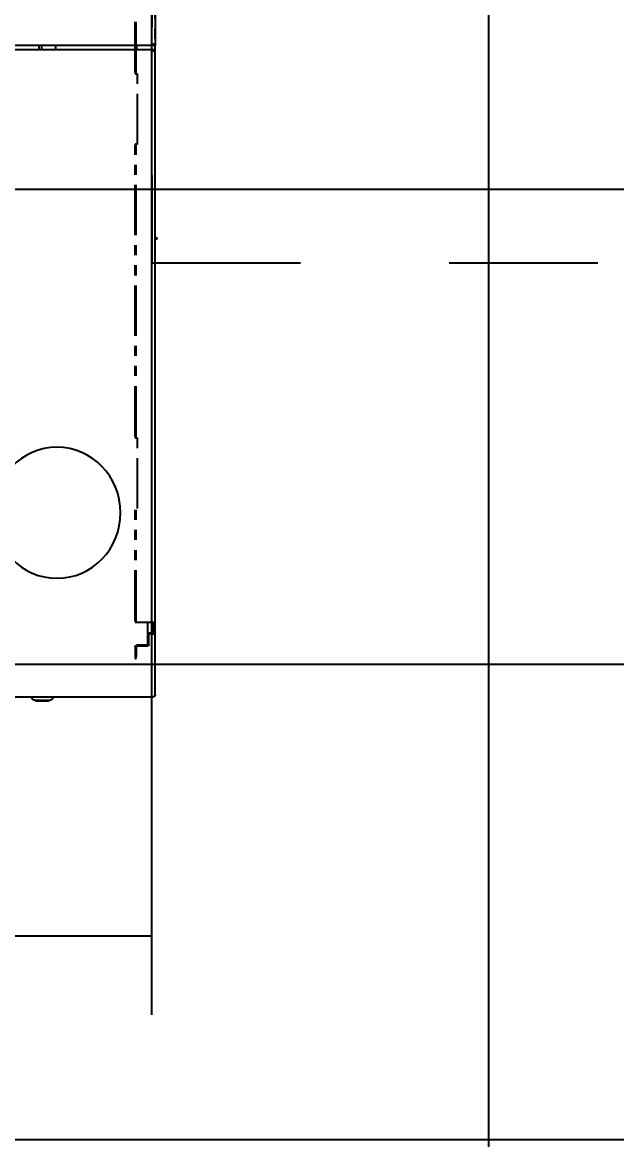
# Model space of a CAD drawing. Header units: centimetres. Extents: x 405564 to 502064, y 46284 to 60634.
# Drawn here: x 454660.9 to 454735.9, y 52462.5 to 52603.6 of the extents above; entities that cross this region are included whole.
import ezdxf
from ezdxf import colors
from ezdxf.entities.mleader import LeaderData, LeaderLine
from ezdxf.math import Vec2, Vec3
from ezdxf.xclip import XClip

# ---------------------------------------------------------------- set-up
doc = ezdxf.new("R2010")
doc.units = ezdxf.units.CM
doc.header["$XCLIPFRAME"] = 0
for name, pattern in [('3+1_3b$0$DASHED', [0.25, 0.125, -0.125]), ('SLD-2点鎖線', [12.7, 6.35, -1.27, 1.27, -1.27, 1.27, -1.27]), ('SLD-実線', [0])]:
    doc.linetypes.add(name, pattern=pattern)
for name, color, linetype in [('---___EB_draft03_cihazlar', 8, 'Continuous'), ('0-KRCN-ASMATAVAN-130426', 8, 'Continuous'), ('AS_DUV', 8, 'Continuous'), ('AS_PYZ_BINA', 8, 'Continuous')]:
    doc.layers.add(name, color=color, linetype=linetype)
doc.layers.add('0-KRCN-MİMARİ-220526', color=8, linetype='Continuous', lineweight=9)
doc.layers.add('OL_Ic', color=8, linetype='Continuous', lineweight=9)
doc.styles.add('Kalin02', font='arialbd.ttf')
doc.styles.add('Normal_ITL', font='swissi.ttf')

# ---------------------------------------------------------------- blocks, each defined once
blk = doc.blocks.new('Conveyor1M')
at = {"layer": '---___EB_draft03_cihazlar', "color": 1, "linetype": '3+1_3b$0$DASHED', "ltscale": 150}
blk.add_lwpolyline([(276488.24, -40561.41), (276724.24, -40561.41), (276724.24, -40661.41), (276488.24, -40661.41), (276488.24, -40561.41)], dxfattribs=at)
blk = doc.blocks.new('SMD Dizgi Makinesi')
at = {"layer": '---___EB_draft03_cihazlar', "linetype": 'SLD-実線'}
for p, q in [((275456.24, -39752.45), (275456.24, -39731)), ((275456.49, -39730.76), (275464.5, -39730.76)), ((275464.5, -39730.76), (275537.97, -39730.76)), ((275537.72, -39731), (275537.77, -39730.95)), ((275537.77, -39730.95), (275537.82, -39730.91)), ((275537.82, -39730.91), (275537.86, -39730.86)), ((275537.86, -39730.86), (275537.9, -39730.83)), ((275537.9, -39730.83), (275537.93, -39730.8)), ((275537.93, -39730.8), (275537.95, -39730.78)), ((275537.95, -39730.78), (275537.96, -39730.76)), ((275537.96, -39730.76), (275537.97, -39730.76)), ((275537.97, -39730.76), (275538.49, -39730.76)), ((275537.97, -39730.76), (275537.97, -39752.69)), ((275559.67, -39730.76), (275538.49, -39730.76)), ((275538.49, -39730.76), (275538.49, -39730.88)), ((275538.49, -39730.88), (275538.65, -39730.88)), ((275538.49, -39730.89), (275538.49, -39868.03)), ((275538.61, -39730.89), (275538.49, -39730.89)), ((275538.61, -39730.89), (275538.61, -39730.96)), ((275537.97, -39733.04), (275538.49, -39733.04)), ((275537.97, -39733.14), (275538.49, -39733.14)), ((275537.97, -39733.26), (275538.49, -39733.26)), ((275455.77, -39745.2), (275455.77, -39744.13)), ((275455.82, -39745.93), (275455.82, -39744.03)), ((275537.97, -39743.28), (275538.49, -39743.28)), ((275455.72, -39744.18), (275455.72, -39745.78)), ((275455.77, -39745.83), (275455.77, -39745.2)), ((275537.97, -39745.03), (275538.49, -39745.03)), ((275537.97, -39745.38), (275538.49, -39745.38)), ((275456.24, -39751.79), (275456.24, -39746.33))]:
    blk.add_line(p, q, dxfattribs=at)
at = {"layer": '---___EB_draft03_cihazlar', "linetype": 'SLD-2点鎖線'}
for p, q in [((275456.24, -39752.45), (275456.24, -39731)), ((275456.49, -39730.76), (275464.5, -39730.76)), ((275464.19, -39730.76), (275465.69, -39730.76)), ((275464.19, -39730.88), (275464.19, -39730.76)), ((275464.44, -39730.88), (275464.19, -39730.88)), ((275464.19, -39731), (275464.19, -39730.88)), ((275464.19, -39731.12), (275464.19, -39731)), ((275464.19, -39731.12), (275464.19, -39731.42)), ((275464.32, -39731.42), (275464.32, -39731.12)), ((275464.44, -39730.88), (275464.45, -39730.88)), ((275464.44, -39731), (275465.69, -39731)), ((275464.45, -39730.88), (275465.69, -39730.88)), ((275464.5, -39730.76), (275537.97, -39730.76)), ((275465.69, -39730.98), (275465.69, -39730.76)), ((275465.69, -39730.76), (275632.46, -39730.76)), ((275465.69, -39733.04), (275465.69, -39730.98)), ((275514.08, -39730.76), (275514.08, -39730.51)), ((275514.08, -39730.51), (275514.2, -39730.51)), ((275514.08, -39730.52), (275514.2, -39730.52)), ((275514.2, -39730.64), (275514.08, -39730.64)), ((275514.2, -39730.51), (275514.2, -39730.59)), ((275514.2, -39730.76), (275514.2, -39730.59)), ((275537.72, -39731), (275537.77, -39730.95)), ((275537.77, -39730.95), (275537.82, -39730.91)), ((275537.82, -39730.91), (275537.86, -39730.86)), ((275537.86, -39730.86), (275537.9, -39730.83)), ((275537.9, -39730.83), (275537.93, -39730.8)), ((275537.93, -39730.8), (275537.95, -39730.78)), ((275537.95, -39730.78), (275537.96, -39730.76)), ((275537.96, -39730.76), (275537.97, -39730.76)), ((275537.97, -39730.76), (275538.49, -39730.76)), ((275537.97, -39730.76), (275537.97, -39752.69)), ((275559.67, -39730.76), (275538.49, -39730.76)), ((275538.49, -39730.76), (275538.49, -39730.88)), ((275538.49, -39730.88), (275538.65, -39730.88)), ((275538.49, -39730.89), (275538.49, -39868.03)), ((275538.61, -39730.89), (275538.49, -39730.89)), ((275538.61, -39730.89), (275538.61, -39730.96)), ((275462.64, -39731.76), (275462.64, -39733.04)), ((275462.77, -39731.76), (275462.77, -39733.04)), ((275462.87, -39731.54), (275464.07, -39731.54)), ((275462.87, -39731.66), (275464.07, -39731.66)), ((275464.19, -39731.66), (275464.19, -39731.63)), ((275464.19, -39731.66), (275465.69, -39731.66)), ((275461.09, -39733.14), (275461.3, -39733.14)), ((275461.09, -39733.26), (275461.09, -39733.14)), ((275461.3, -39733.26), (275461.09, -39733.26)), ((275462.54, -39733.14), (275461.3, -39733.14)), ((275461.3, -39733.14), (275461.3, -39733.26)), ((275462.54, -39733.26), (275461.3, -39733.26)), ((275465.69, -39733.14), (275465.69, -39733.04)), ((275465.69, -39733.14), (275465.9, -39733.14)), ((275465.69, -39733.26), (275465.69, -39733.14)), ((275465.9, -39733.26), (275465.69, -39733.26)), ((275465.9, -39733.14), (275479.85, -39733.14)), ((275465.9, -39733.14), (275465.9, -39733.26)), ((275465.9, -39733.26), (275479.85, -39733.26)), ((275480.05, -39732.96), (275488.94, -39732.96)), ((275488.94, -39733.04), (275488.94, -39732.96)), ((275488.94, -39733.14), (275488.94, -39733.04)), ((275488.94, -39733.14), (275489.15, -39733.14)), ((275488.94, -39733.26), (275488.94, -39733.14)), ((275489.15, -39733.26), (275488.94, -39733.26)), ((275489.15, -39733.14), (275525.83, -39733.14)), ((275489.15, -39733.14), (275489.15, -39733.26)), ((275489.15, -39733.26), (275525.83, -39733.26)), ((275525.83, -39733.26), (275525.83, -39733.14)), ((275525.83, -39733.14), (275526.04, -39733.14)), ((275526.04, -39733.26), (275525.83, -39733.26)), ((275526.04, -39732.96), (275526.04, -39733.04)), ((275526.04, -39732.96), (275534.92, -39732.96)), ((275526.04, -39733.04), (275526.04, -39733.14)), ((275526.04, -39733.14), (275526.04, -39733.26)), ((275534.92, -39733.04), (275534.92, -39732.96)), ((275534.92, -39733.14), (275534.92, -39733.04)), ((275534.92, -39733.14), (275535.13, -39733.14)), ((275534.92, -39733.26), (275534.92, -39733.14)), ((275535.13, -39733.26), (275534.92, -39733.26)), ((275535.13, -39733.14), (275563.03, -39733.14)), ((275535.13, -39733.14), (275535.13, -39733.26)), ((275535.13, -39733.26), (275563.03, -39733.26)), ((275537.97, -39733.04), (275538.49, -39733.04)), ((275537.97, -39733.14), (275538.49, -39733.14)), ((275537.97, -39733.26), (275538.49, -39733.26)), ((275455.77, -39745.2), (275455.77, -39744.13)), ((275455.82, -39745.93), (275455.82, -39744.03)), ((275537.97, -39743.28), (275538.49, -39743.28)), ((275455.72, -39744.18), (275455.72, -39745.78)), ((275455.77, -39745.83), (275455.77, -39745.2)), ((275537.97, -39745.03), (275538.49, -39745.03)), ((275537.97, -39745.38), (275538.49, -39745.38)), ((275456.24, -39751.79), (275456.24, -39746.33))]:
    blk.add_line(p, q, dxfattribs=at)
at = {"layer": '---___EB_draft03_cihazlar', "color": 1, "linetype": '3+1_3b$0$DASHED', "ltscale": 150}
blk.add_lwpolyline([(275341.08, -39731.16), (275757.08, -39731.16), (275757.08, -39868.16), (275341.08, -39868.16), (275341.08, -39731.16)], dxfattribs=at)
at = {"layer": '---___EB_draft03_cihazlar', "color": 1}
blk.add_lwpolyline([(275426.08, -39731.16), (275672.08, -39731.16), (275672.08, -39868.16), (275426.08, -39868.16), (275426.08, -39731.16)], dxfattribs=at)
at = {"layer": '---___EB_draft03_cihazlar', "linetype": 'SLD-実線'}
for centre, major_axis, start_param, end_param in [((275456.49, -39731), (-0.248, 0), 4.712389, 6.283185), ((275455.77, -39744.18), (-0.0517, 0), 4.712389, 6.283185), ((275456.24, -39744.03), (-0.413, 0), 4.712389, 6.283185), ((275455.77, -39745.78), (-0.0517, 0), 0, 1.570796), ((275456.24, -39745.93), (-0.413, 0), 0, 1.570796)]:
    blk.add_ellipse(centre, major_axis=major_axis, ratio=0.969208, start_param=start_param, end_param=end_param, dxfattribs=at)
at = {"layer": '---___EB_draft03_cihazlar', "linetype": 'SLD-2点鎖線'}
for centre, major_axis, start_param, end_param in [((275456.49, -39731), (-0.248, 0), 4.712389, 6.283185), ((275464.07, -39731.42), (-0.248, 0), 1.570796, 3.141593), ((275464.07, -39731.42), (-0.124, 0), 1.570796, 3.141593), ((275464.44, -39731.12), (-0.248, 0), 4.712389, 6.283185), ((275464.44, -39731.12), (-0.124, 0), 4.712389, 6.283185), ((275462.87, -39731.76), (-0.227, 0), 4.712389, 6.283185), ((275462.87, -39731.76), (-0.103, 0), 4.712389, 6.283185), ((275462.54, -39733.04), (-0.227, 0), 1.570796, 3.141593), ((275462.54, -39733.04), (-0.103, 0), 1.570796, 3.141593), ((275455.77, -39744.18), (-0.0517, 0), 4.712389, 6.283185), ((275456.24, -39744.03), (-0.413, 0), 4.712389, 6.283185), ((275455.77, -39745.78), (-0.0517, 0), 0, 1.570796), ((275456.24, -39745.93), (-0.413, 0), 0, 1.570796)]:
    blk.add_ellipse(centre, major_axis=major_axis, ratio=0.969208, start_param=start_param, end_param=end_param, dxfattribs=at)
at = {"layer": '---___EB_draft03_cihazlar'}
blk.add_ellipse((275479.49, -39743.13), major_axis=(-8.27, 0), ratio=0.969208, start_param=4.712389, end_param=10.995574, dxfattribs=at)
at = {"layer": '---___EB_draft03_cihazlar', "linetype": 'SLD-実線'}
for points, knots in [([(275456.39, -39730.78), (275456.39, -39730.78), (275456.42, -39730.76), (275456.45, -39730.76), (275456.49, -39730.76)], [0, 0, 0, 0, 0.010439, 1, 1, 1, 1]), ([(275538.73, -39731), (275538.71, -39730.97), (275538.67, -39730.9), (275538.61, -39730.82), (275538.55, -39730.77), (275538.51, -39730.76), (275538.49, -39730.76)], [0, 0, 0, 0, 0.249989, 0.500004, 0.750011, 1, 1, 1, 1]), ([(275538.49, -39730.89), (275538.49, -39730.9), (275538.5, -39730.91), (275538.54, -39730.94), (275538.61, -39730.96), (275538.68, -39730.98), (275538.72, -39730.99), (275538.73, -39731)], [0, 0, 0, 0, 0.223654, 0.447382, 0.671089, 0.894801, 1, 1, 1, 1])]:
    blk.add_open_spline(points, degree=3, knots=knots, dxfattribs=at)
at = {"layer": '---___EB_draft03_cihazlar', "linetype": 'SLD-2点鎖線'}
for points, knots in [([(275456.39, -39730.78), (275456.39, -39730.78), (275456.42, -39730.76), (275456.45, -39730.76), (275456.49, -39730.76)], [0, 0, 0, 0, 0.010439, 1, 1, 1, 1]), ([(275538.73, -39731), (275538.71, -39730.97), (275538.67, -39730.9), (275538.61, -39730.82), (275538.55, -39730.77), (275538.51, -39730.76), (275538.49, -39730.76)], [0, 0, 0, 0, 0.249989, 0.500004, 0.750011, 1, 1, 1, 1]), ([(275538.49, -39730.89), (275538.49, -39730.9), (275538.5, -39730.91), (275538.54, -39730.94), (275538.61, -39730.96), (275538.68, -39730.98), (275538.72, -39730.99), (275538.73, -39731)], [0, 0, 0, 0, 0.223654, 0.447382, 0.671089, 0.894801, 1, 1, 1, 1])]:
    blk.add_open_spline(points, degree=3, knots=knots, dxfattribs=at)
at = {"layer": '---___EB_draft03_cihazlar', "insert": (275341.08, -39731.16), "char_height": 15, "attachment_point": 1, "style": 'Kalin02'}
blk.add_mtext_dynamic_manual_height_columns('SMD \\PDizgi \\PMakinesi', width=590.7316, gutter_width=750, heights=[137.08], dxfattribs=at)
blk = doc.blocks.new('A$Ca63a641c')
at = {"layer": 'AS_PYZ_BINA'}
ml = blk.add_multileader_mtext('Standard', dxfattribs=at)
ml.set_content('EST boyalı panel çit ve panel çit kapı (AS 51.101)', color=256, style='Normal_ITL')
ml.set_leader_properties()
ml.build(insert=Vec2(0, 0))
ml.multileader.update_dxf_attribs({"dogleg_length": 0.379, "arrow_head_size": 17.04, "scale": 75})
ctx = ml.context
ctx.base_point, ctx.scale, ctx.char_height, ctx.arrow_head_size, ctx.landing_gap_size, ctx.plane_origin = Vec3(140.51, 464.3), 75, 20, 17.04, 14.2, Vec3(92.51, 620.11)
notes = []
notes.append((ctx, [(0, (1, 1, 0), (112.11, 464.3), (1, 0), 28.4, [(0, [(68.5, 410)], 0, [])])]))
ctx.mtext.insert, ctx.mtext.width, ctx.mtext.flow_direction = Vec3(154.71, 477.51), 604.5634, 5
for ctx, leaders in notes:
    for number, flags, end, landing, length, lines in leaders:
        leader = LeaderData()
        leader.index, (leader.has_last_leader_line, leader.has_dogleg_vector, leader.attachment_direction) = number, flags
        leader.last_leader_point, leader.dogleg_vector, leader.dogleg_length = Vec3(end), Vec3(landing), length
        for number, points, colour, breaks in lines:
            line = LeaderLine()
            line.index, line.vertices, line.color, line.breaks = number, Vec3.list(points), colors.encode_raw_color(colour), breaks
            leader.lines.append(line)
        ctx.leaders.append(leader)
blk = doc.blocks.new('A$C85dec720')
at = {"layer": 'OL_Ic'}
blk.add_blockref('A$Ca63a641c', (5315.08, 5344.25, 28.4), dxfattribs=at)
blk = doc.blocks.new('A$C6A10300A')
at = {"layer": '---___EB_draft03_cihazlar', "xscale": -1, "rotation": 270}
for name, p in [('SMD Dizgi Makinesi', (56344.34, -283571.82)), ('Conveyor1M', (57274.59, -284548.99))]:
    blk.add_blockref(name, p, dxfattribs=at)
at = {"layer": 'AS_DUV'}
ref = blk.add_blockref('A$C85dec720', (28900.96, -17748.98), dxfattribs=dict(at, rotation=105.0255580063709))
XClip(ref).set_block_clipping_path([(6220.3367769278, 6783.7313721173), (4126.4071464743, -1017.0000000052), (7354.8298234051, -1883.5969356479), (9448.7594538586, 5917.1344364745)])

msp = doc.modelspace()

# ---------------------------------------------------------------- linework, layer by layer
at = {"layer": '0-KRCN-ASMATAVAN-130426'}
for p, q in [((454719.75, 52222.56), (454719.75, 53422.56)), ((454059.75, 52582.56), (454839.75, 52582.56)), ((454059.75, 52522.56), (454839.75, 52522.56)), ((454059.75, 52462.56), (454839.75, 52462.56))]:
    msp.add_line(p, q, dxfattribs=at)

# ---------------------------------------------------------------- next in the draw order: block references
at = {"layer": '0-KRCN-MİMARİ-220526'}
msp.add_blockref('A$C6A10300A', (438064.07, 60634.02), dxfattribs=at)

doc.saveas('drawing.dxf')
